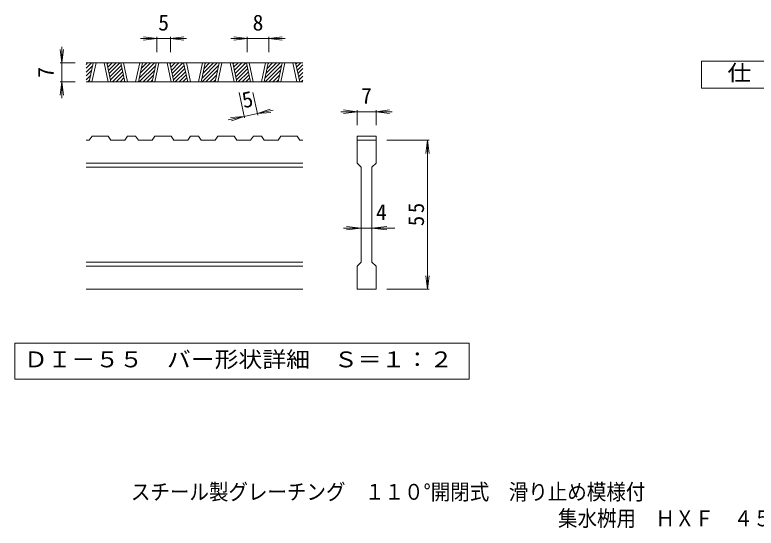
# Model space of a CAD drawing. Units: millimetres on the paper, enlarged 6 times, with parts at other scales. Extents: x -936 to 876, y -823 to 820.
# Drawn here: x -641 to 180, y -823 to -254 of the extents above; entities that cross this region are included whole.
import ezdxf
from ezdxf.enums import TextEntityAlignment as Align

# ---------------------------------------------------------------- set-up
doc = ezdxf.new("R2010")
doc.units = ezdxf.units.MM
doc.header["$LTSCALE"] = 6
for name, color, linetype, lineweight in [('D-0_通り芯', 3, 'Continuous', 9), ('D-4_寸法', 7, 'Continuous', 9), ('F-4_F-4ﾚｲﾔ', 2, 'Continuous', 9)]:
    doc.layers.add(name, color=color, linetype=linetype, lineweight=lineweight)
doc.layers.add('F-5_F-5ﾚｲﾔ', color=2, linetype='Continuous')
doc.styles.add('ＭＳ ゴシック', font='')
doc.styles.get('ＭＳ ゴシック').set_extended_font_data('MS Gothic')

msp = doc.modelspace()

# ---------------------------------------------------------------- linework, layer by layer
at = {"layer": 'D-0_通り芯'}
for p, q in [((-321.582, -307.4), (-561.582, -307.4)), ((-561.582, -308.984), (-559.997, -307.4)), ((-561.582, -313.227), (-555.755, -307.4)), ((-561.582, -317.47), (-554.228, -310.116)), ((-558.141, -328.4), (-553.647, -307.4)), ((-555.141, -328.4), (-550.647, -307.4)), ((-541.647, -307.4), (-537.153, -328.4)), ((-538.647, -307.4), (-534.153, -328.4)), ((-538.354, -308.767), (-536.987, -307.4)), ((-537.606, -312.262), (-532.744, -307.4)), ((-536.858, -315.757), (-528.502, -307.4)), ((-536.111, -319.251), (-524.259, -307.4)), ((-535.363, -322.746), (-522.727, -310.111)), ((-518.813, -328.4), (-523.307, -307.4)), ((-515.813, -328.4), (-520.307, -307.4)), ((-502.319, -307.4), (-506.813, -328.4)), ((-499.307, -307.4), (-503.801, -328.4)), ((-502.91, -324.234), (-486.075, -307.4)), ((-502.833, -328.4), (-484.549, -310.116)), ((-501.754, -318.836), (-490.318, -307.4)), ((-500.599, -313.439), (-494.561, -307.4)), ((-499.444, -308.041), (-498.803, -307.4)), ((-488.461, -328.4), (-483.968, -307.4)), ((-485.461, -328.4), (-480.968, -307.4)), ((-471.968, -307.4), (-467.474, -328.4)), ((-468.968, -307.4), (-464.474, -328.4)), ((-468.675, -308.767), (-467.308, -307.4)), ((-467.927, -312.262), (-463.065, -307.4)), ((-467.179, -315.757), (-458.823, -307.4)), ((-466.431, -319.251), (-454.58, -307.4)), ((-465.683, -322.746), (-453.048, -310.111)), ((-449.134, -328.4), (-453.628, -307.4)), ((-446.134, -328.4), (-450.628, -307.4)), ((-432.64, -307.4), (-437.134, -328.4)), ((-429.628, -307.4), (-434.122, -328.4)), ((-433.23, -324.234), (-416.396, -307.4)), ((-433.154, -328.4), (-414.869, -310.116)), ((-432.075, -318.836), (-420.639, -307.4)), ((-430.92, -313.439), (-424.882, -307.4)), ((-429.765, -308.041), (-429.124, -307.4)), ((-418.782, -328.4), (-414.288, -307.4)), ((-415.782, -328.4), (-411.288, -307.4)), ((-402.288, -307.4), (-397.794, -328.4)), ((-399.288, -307.4), (-394.794, -328.4)), ((-398.996, -308.767), (-397.629, -307.4)), ((-398.248, -312.262), (-393.386, -307.4)), ((-397.5, -315.757), (-389.143, -307.4)), ((-396.752, -319.251), (-384.901, -307.4)), ((-396.004, -322.746), (-383.369, -310.111)), ((-379.455, -328.4), (-383.949, -307.4)), ((-376.455, -328.4), (-380.949, -307.4)), ((-362.961, -307.4), (-367.455, -328.4)), ((-359.949, -307.4), (-364.443, -328.4)), ((-363.551, -324.234), (-346.717, -307.4)), ((-363.475, -328.4), (-345.19, -310.116)), ((-362.396, -318.836), (-350.96, -307.4)), ((-361.241, -313.439), (-355.202, -307.4)), ((-360.086, -308.041), (-359.445, -307.4)), ((-349.103, -328.4), (-344.609, -307.4)), ((-346.103, -328.4), (-341.609, -307.4)), ((-332.609, -307.4), (-328.115, -328.4)), ((-329.609, -307.4), (-325.115, -328.4)), ((-329.316, -308.767), (-327.949, -307.4)), ((-328.569, -312.262), (-323.707, -307.4)), ((-327.821, -315.757), (-321.582, -309.518)), ((-561.582, -321.712), (-555.383, -315.514)), ((-534.615, -326.241), (-521.979, -313.605)), ((-532.531, -328.4), (-521.231, -317.1)), ((-498.59, -328.4), (-485.704, -315.514)), ((-464.936, -326.241), (-452.3, -313.605)), ((-462.852, -328.4), (-451.552, -317.1)), ((-428.911, -328.4), (-416.025, -315.514)), ((-395.256, -326.241), (-382.621, -313.605)), ((-393.173, -328.4), (-381.873, -317.1)), ((-359.232, -328.4), (-346.345, -315.514)), ((-327.073, -319.251), (-321.582, -313.76)), ((-326.325, -322.746), (-321.582, -318.003)), ((-561.582, -325.955), (-556.538, -320.911)), ((-559.784, -328.4), (-557.693, -326.309)), ((-528.289, -328.4), (-520.483, -320.595)), ((-524.046, -328.4), (-519.736, -324.09)), ((-519.804, -328.4), (-518.988, -327.584)), ((-494.348, -328.4), (-486.859, -320.911)), ((-490.105, -328.4), (-488.014, -326.309)), ((-458.61, -328.4), (-450.804, -320.595)), ((-454.367, -328.4), (-450.056, -324.09)), ((-450.124, -328.4), (-449.309, -327.584)), ((-424.669, -328.4), (-417.18, -320.911)), ((-420.426, -328.4), (-418.335, -326.309)), ((-388.93, -328.4), (-381.125, -320.595)), ((-384.688, -328.4), (-380.377, -324.09)), ((-380.445, -328.4), (-379.629, -327.584)), ((-354.989, -328.4), (-347.5, -320.911)), ((-350.747, -328.4), (-348.656, -326.309)), ((-325.577, -326.241), (-321.582, -322.246)), ((-323.494, -328.4), (-321.582, -326.488)), ((-321.582, -328.4), (-561.582, -328.4)), ((-558.089, -392.9), (-561.582, -392.9)), ((-558.089, -392.9), (-555.089, -388.4)), ((-537.101, -388.4), (-555.089, -388.4)), ((-537.101, -388.4), (-534.101, -392.9)), ((-518.761, -392.9), (-534.101, -392.9)), ((-518.761, -392.9), (-515.761, -388.4)), ((-506.761, -388.4), (-515.761, -388.4)), ((-506.761, -388.4), (-503.749, -392.9)), ((-488.409, -392.9), (-503.749, -392.9)), ((-488.409, -392.9), (-485.409, -388.4)), ((-467.421, -388.4), (-485.409, -388.4)), ((-467.421, -388.4), (-464.421, -392.9)), ((-449.082, -392.9), (-464.421, -392.9)), ((-449.082, -392.9), (-446.082, -388.4)), ((-437.082, -388.4), (-446.082, -388.4)), ((-437.082, -388.4), (-434.07, -392.9)), ((-418.73, -392.9), (-434.07, -392.9)), ((-418.73, -392.9), (-415.73, -388.4)), ((-397.742, -388.4), (-415.73, -388.4)), ((-397.742, -388.4), (-394.742, -392.9)), ((-379.403, -392.9), (-394.742, -392.9)), ((-379.403, -392.9), (-376.403, -388.4)), ((-367.403, -388.4), (-376.403, -388.4)), ((-367.403, -388.4), (-364.391, -392.9)), ((-349.051, -392.9), (-364.391, -392.9)), ((-349.051, -392.9), (-346.051, -388.4)), ((-328.063, -388.4), (-346.051, -388.4)), ((-328.063, -388.4), (-325.063, -392.9)), ((-321.582, -392.9), (-325.063, -392.9)), ((-261.582, -388.4), (-261.582, -392.9)), ((-261.582, -392.9), (-240.582, -392.9)), ((-261.582, -418.4), (-261.582, -392.9)), ((-240.582, -392.9), (-240.582, -418.4)), ((-321.582, -418.4), (-561.582, -418.4)), ((-261.582, -418.4), (-257.082, -422.9)), ((-245.082, -422.9), (-240.582, -418.4)), ((-321.582, -422.9), (-561.582, -422.9)), ((-257.082, -527.9), (-257.082, -422.9)), ((-245.082, -422.9), (-245.082, -527.9)), ((-321.582, -527.9), (-561.582, -527.9)), ((-321.582, -532.4), (-561.582, -532.4)), ((-261.582, -532.4), (-257.082, -527.9)), ((-261.582, -557.9), (-261.582, -532.4)), ((-245.082, -527.9), (-240.582, -532.4)), ((-240.582, -532.4), (-240.582, -557.9)), ((-321.582, -557.9), (-561.582, -557.9)), ((-240.582, -557.9), (-261.582, -557.9))]:
    msp.add_line(p, q, dxfattribs=at)
msp.add_lwpolyline([(-261.582, -388.4), (-240.582, -388.4), (-240.582, -392.9)], dxfattribs=at)
at = {"layer": 'D-0_通り芯', "color": 7}
msp.add_lwpolyline([(-640.574, -617.9), (-640.574, -657.771), (-137.59, -657.771), (-137.59, -617.9)], close=True, dxfattribs=at)
at = {"layer": 'D-4_寸法'}
for p, q in [((-483.282, -280.4), (-498.154, -278.442)), ((-483.282, -278.6), (-483.282, -295.4)), ((-468.282, -280.4), (-453.411, -278.442)), ((-468.282, -278.6), (-468.282, -295.4)), ((-383.264, -280.4), (-398.135, -278.442)), ((-383.264, -278.6), (-383.264, -295.4)), ((-359.264, -280.4), (-344.392, -278.442)), ((-359.264, -278.6), (-359.264, -295.4)), ((-483.282, -280.4), (-501.282, -280.4)), ((-483.282, -280.4), (-498.154, -282.358)), ((-468.282, -280.4), (-483.282, -280.4)), ((-468.282, -280.4), (-453.411, -282.358)), ((-468.282, -280.4), (-450.282, -280.4)), ((-383.264, -280.4), (-401.264, -280.4)), ((-383.264, -280.4), (-398.135, -282.358)), ((-359.264, -280.4), (-383.264, -280.4)), ((-359.264, -280.4), (-344.392, -282.358)), ((-359.264, -280.4), (-341.264, -280.4)), ((-588.582, -307.4), (-590.54, -292.528)), ((-588.582, -307.4), (-588.582, -289.4)), ((-588.582, -307.4), (-586.624, -292.528)), ((-590.382, -307.4), (-573.582, -307.4)), ((-588.582, -307.4), (-588.582, -328.4)), ((-588.582, -328.4), (-590.54, -343.272)), ((-590.382, -328.4), (-573.582, -328.4)), ((-588.582, -328.4), (-586.624, -343.272)), ((-588.582, -328.4), (-588.582, -346.4)), ((-386.239, -368.381), (-392.309, -340.013)), ((-371.571, -365.242), (-376.97, -340.013)), ((-371.947, -363.482), (-357.815, -358.455)), ((-371.947, -363.482), (-354.346, -359.715)), ((-261.582, -361.4), (-276.453, -359.442)), ((-261.582, -359.6), (-261.582, -376.4)), ((-240.582, -361.4), (-225.71, -359.442)), ((-240.582, -359.6), (-240.582, -376.4)), ((-386.615, -366.621), (-404.217, -370.387)), ((-386.615, -366.621), (-401.567, -367.818)), ((-386.615, -366.621), (-400.748, -371.647)), ((-371.947, -363.482), (-386.615, -366.621)), ((-371.947, -363.482), (-356.995, -362.284)), ((-261.582, -361.4), (-279.582, -361.4)), ((-261.582, -361.4), (-276.453, -363.358)), ((-240.582, -361.4), (-261.582, -361.4)), ((-240.582, -361.4), (-225.71, -363.358)), ((-240.582, -361.4), (-222.582, -361.4)), ((-181.782, -392.9), (-228.582, -392.9)), ((-183.582, -392.9), (-185.54, -407.772)), ((-183.582, -392.9), (-181.624, -407.772)), ((-183.582, -557.9), (-183.582, -392.9)), ((-257.082, -490.4), (-276.582, -490.4)), ((-257.082, -490.4), (-273.454, -488.442)), ((-257.082, -490.4), (-273.454, -492.358)), ((-245.082, -490.4), (-257.082, -490.4)), ((-245.082, -490.4), (-228.71, -488.442)), ((-245.082, -490.4), (-228.71, -492.358)), ((-245.082, -490.4), (-219.582, -490.4)), ((-183.582, -557.9), (-185.54, -543.028)), ((-183.582, -557.9), (-181.624, -543.028)), ((-181.782, -557.9), (-228.582, -557.9))]:
    msp.add_line(p, q, dxfattribs=at)
at = {"layer": 'F-4_F-4ﾚｲﾔ'}
msp.add_lwpolyline([(119.959, -335.42), (119.959, -305.42), (254.959, -305.42), (254.959, -335.42)], close=True, dxfattribs=at)

# ---------------------------------------------------------------- texts
at = {"layer": 'D-0_通り芯', "color": 2, "style": 'ＭＳ ゴシック', "width": 1.1}
msp.add_text('ＤＩ－５５\u3000バー形状詳細\u3000Ｓ＝１：２', height=17.6, dxfattribs=at).set_placement((-630.582, -649.835), align=Align.BOTTOM_LEFT)
at = {"layer": 'D-4_寸法', "color": 2, "style": 'ＭＳ ゴシック'}
for s, p in [('5', (-481.782, -276.8)), ('8', (-377.264, -276.8)), ('7', (-257.082, -357.8)), ('4', (-240.582, -486.8))]:
    msp.add_text(s, height=17.6, dxfattribs=at).set_placement(p, align=Align.BOTTOM_LEFT)
for s, rotation, p in [('7', 90, (-592.182, -323.9)), ('5', 12.079, (-385.902, -362.787))]:
    msp.add_text(s, height=17.6, rotation=rotation, dxfattribs=at).set_placement(p, align=Align.BOTTOM_LEFT)
at = {"layer": 'D-4_寸法', "color": 2, "insert": (-187.182, -488.15), "char_height": 17.6, "attachment_point": 7, "rotation": 90, "style": 'ＭＳ ゴシック'}
msp.add_mtext('\\T1.27;\\W0.95;55', dxfattribs=at)
at = {"layer": 'F-4_F-4ﾚｲﾔ', "style": 'ＭＳ ゴシック', "width": 1.1}
msp.add_text('仕\u3000様', height=17.6, dxfattribs=at).set_placement((148.459, -332.421), align=Align.BOTTOM_LEFT)
at = {"layer": 'F-5_F-5ﾚｲﾔ', "style": 'ＭＳ ゴシック', "width": 0.9}
for s, p in [('スチール製グレーチング\u3000１１０°開閉式\u3000滑り止め模様付', (-512.046, -796.524)), ('集水桝用\u3000ＨＸＦ\u3000４５５５', (-39.071, -825.907))]:
    msp.add_text(s, height=17.6, dxfattribs=at).set_placement(p, align=Align.BOTTOM_LEFT)

doc.saveas('drawing.dxf')
